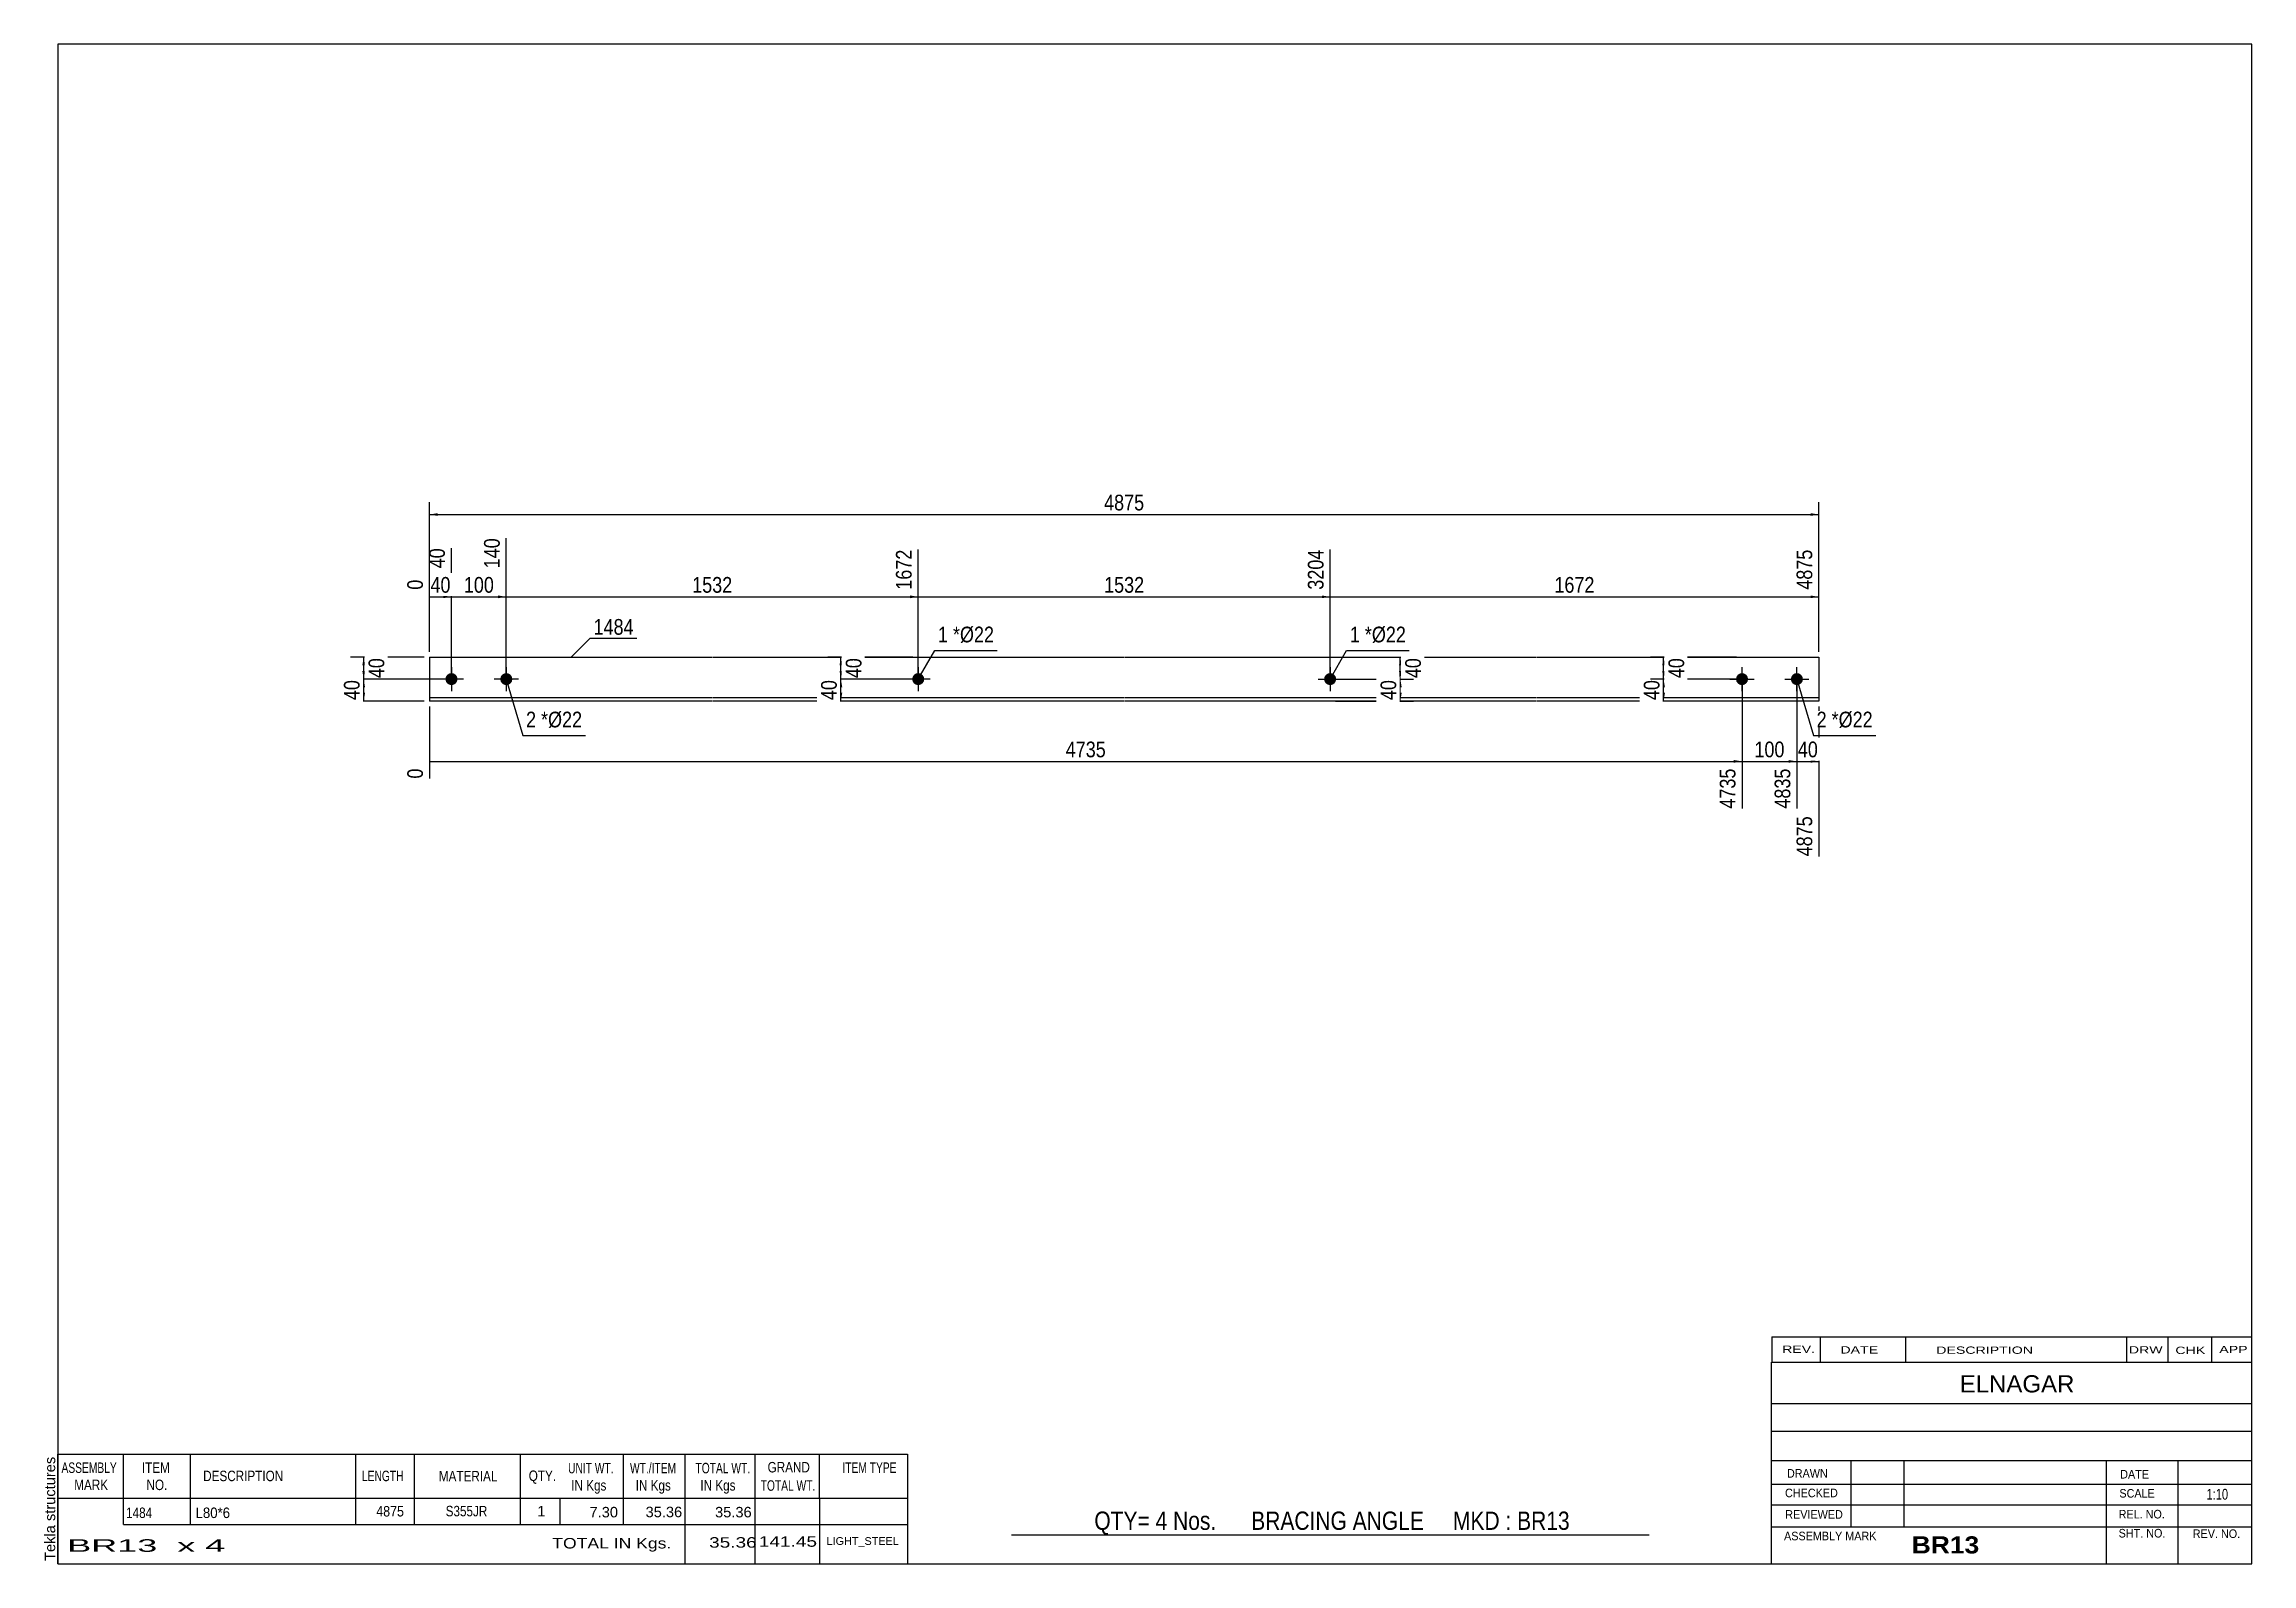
# Model space of a CAD drawing. Header units: millimetres. Extents: x -70 to 332, y -161 to 116.
import ezdxf

# ---------------------------------------------------------------- set-up
doc = ezdxf.new("R2010")
doc.units = ezdxf.units.MM
doc.styles.add('Arial', font='ARIAL.TTF', dxfattribs={"height": 0.2})
doc.styles.add('Arial Bold', font='ARIALBD.TTF', dxfattribs={"height": 0.2})
doc.styles.add('Arial Narrow', font='ARIALN.TTF', dxfattribs={"height": 0.2})

# ---------------------------------------------------------------- blocks, each defined once
blk = doc.blocks.new('Unknown-629094329-1677')
at = {"color": 5, "linetype": 'Continuous'}
for p, q in [((332.25, 115.75), (-67.75, 115.75)), ((-67.75, 115.75), (-67.75, -161.25)), ((332.25, -161.25), (332.25, 115.75)), ((-67.75, -161.25), (332.25, -161.25))]:
    blk.add_line(p, q, dxfattribs=at)
at = {"color": 174, "linetype": 'Continuous', "style": 'Arial'}
blk.add_text('Tekla structures', height=1.9102, rotation=90, dxfattribs=at).set_placement((-68.25, -160.75))
blk = doc.blocks.new('Bolt-629094329-1279 - 1228')
at = {"linetype": 'Continuous'}
for points in [[(239.3, 1.1, -1), (239.3, -1.1, -1)], [(249.3, 1.1, -1), (249.3, -1.1, -1)]]:
    blk.add_hatch(color=3, dxfattribs=at).paths.add_polyline_path(points)
at = {"color": 3, "linetype": 'Continuous'}
for p, q in [((239.3, -2.2), (239.3, 2.2)), ((249.3, -2.2), (249.3, 2.2)), ((237.1, 0), (241.5, 0)), ((247.1, 0), (251.5, 0))]:
    blk.add_line(p, q, dxfattribs=at)
blk = doc.blocks.new('Part-629094329-1275 - 1228')
at = {"color": 2, "linetype": 'Continuous'}
for p, q in [((0, 4), (0, -4)), ((0, 4), (51.5, 4)), ((51.6, 4), (126.6, 4)), ((126.7, 4), (201.7, 4)), ((201.8, 4), (253.3, 4)), ((253.3, 4), (253.3, -4)), ((51.5, -3.4), (0, -3.4)), ((51.5, -4), (0, -4)), ((126.6, -3.4), (51.6, -3.4)), ((126.6, -4), (51.6, -4)), ((201.7, -3.4), (126.7, -3.4)), ((201.7, -4), (126.7, -4)), ((253.3, -3.4), (201.8, -3.4)), ((253.3, -4), (201.8, -4))]:
    blk.add_line(p, q, dxfattribs=at)
blk = doc.blocks.new('Bolt-629094329-1276 - 1228')
at = {"linetype": 'Continuous'}
for points in [[(4, -1.1, -1), (4, 1.1, -1)], [(14, -1.1, -1), (14, 1.1, -1)]]:
    blk.add_hatch(color=3, dxfattribs=at).paths.add_polyline_path(points)
at = {"color": 3, "linetype": 'Continuous'}
for p, q in [((6.2, 0), (1.8, 0)), ((4, 2.2), (4, -2.2)), ((16.2, 0), (11.8, 0)), ((14, 2.2), (14, -2.2))]:
    blk.add_line(p, q, dxfattribs=at)
blk = doc.blocks.new('Bolt-629094329-1277 - 1228')
at = {"linetype": 'Continuous'}
blk.add_hatch(color=3, dxfattribs=at).paths.add_polyline_path([(164.2, 1.1, -1), (164.2, -1.1, -1)])
at = {"color": 3, "linetype": 'Continuous'}
for p, q in [((164.2, 2.2), (164.2, -2.2)), ((162, 0), (166.4, 0))]:
    blk.add_line(p, q, dxfattribs=at)
blk = doc.blocks.new('Bolt-629094329-1278 - 1228')
at = {"linetype": 'Continuous'}
blk.add_hatch(color=3, dxfattribs=at).paths.add_polyline_path([(89.1, -1.1, -1), (89.1, 1.1, -1)])
at = {"color": 3, "linetype": 'Continuous'}
for p, q in [((89.1, 2.2), (89.1, -2.2)), ((91.3, 0), (86.9, 0))]:
    blk.add_line(p, q, dxfattribs=at)
blk = doc.blocks.new('StraightDimension-629094329-1340 - 1228')
at = {"linetype": 'Continuous'}
for points in [[(-12.25, 2.5), (-12, 4), (-11.75, 2.5)], [(-11.75, 1.5), (-12, 0), (-12.25, 1.5)]]:
    blk.add_hatch(color=7, dxfattribs=at).paths.add_polyline_path(points)
at = {"color": 7, "linetype": 'Continuous'}
for p, q in [((-1, 4), (-14.4, 4)), ((3, 0), (-14.4, 0)), ((-12, 0), (-12, 4))]:
    blk.add_line(p, q, dxfattribs=at)
at = {"color": 0}
blk.add_wipeout([(-7.65, 4.43), (-11.85, 4.43), (-11.85, -0.43), (-7.65, -0.43)], dxfattribs=at)
at = {"color": 3, "style": 'Arial Narrow'}
blk.add_text('40', height=2.863, rotation=90.0002, dxfattribs=at).set_placement((-8.25, 0.17))
blk = doc.blocks.new('StraightDimension-629094329-1349 - 1228')
at = {"linetype": 'Continuous'}
for points in [[(224.75, -1.5), (225, 0), (225.25, -1.5)], [(225.25, -2.5), (225, -4), (224.75, -2.5)]]:
    blk.add_hatch(color=7, dxfattribs=at).paths.add_polyline_path(points)
at = {"color": 7, "linetype": 'Continuous'}
for p, q in [((238.3, 0), (222.75, 0)), ((225, -4), (225, 0)), ((238.3, -4), (222.75, -4))]:
    blk.add_line(p, q, dxfattribs=at)
at = {"color": 0}
blk.add_wipeout([(224.85, 0.43), (220.65, 0.43), (220.65, -4.43), (224.85, -4.43)], dxfattribs=at)
at = {"color": 3, "style": 'Arial Narrow'}
blk.add_text('40', height=2.863, rotation=90.0002, dxfattribs=at).set_placement((224.25, -3.83))
blk = doc.blocks.new('StraightDimension-629094329-1348 - 1228')
at = {"linetype": 'Continuous'}
for points in [[(224.75, 2.5), (225, 4), (225.25, 2.5)], [(225.25, 1.5), (225, 0), (224.75, 1.5)]]:
    blk.add_hatch(color=7, dxfattribs=at).paths.add_polyline_path(points)
at = {"color": 7, "linetype": 'Continuous'}
for p, q in [((238.3, 4), (222.6, 4)), ((238.3, 0), (222.6, 0)), ((225, 0), (225, 4))]:
    blk.add_line(p, q, dxfattribs=at)
at = {"color": 0}
blk.add_wipeout([(229.35, 4.43), (225.15, 4.43), (225.15, -0.43), (229.35, -0.43)], dxfattribs=at)
at = {"color": 3, "style": 'Arial Narrow'}
blk.add_text('40', height=2.863, rotation=90.0002, dxfattribs=at).set_placement((228.75, 0.17))
blk = doc.blocks.new('StraightDimension-629094329-1289 - 1228')
at = {"linetype": 'Continuous'}
blk.add_hatch(color=7, dxfattribs=at).paths.add_polyline_path([(251.8, 15.25), (253.3, 15), (251.8, 14.75)])
at = {"color": 7, "linetype": 'Continuous'}
for p, q in [((164.2, 1), (164.2, 23.61)), ((253.3, 5), (253.3, 23.61)), ((164.2, 15), (253.3, 15))]:
    blk.add_line(p, q, dxfattribs=at)
at = {"color": 0, "linetype": 'Continuous'}
blk.add_wipeout([(252.7, 24.21), (248.5, 24.21), (248.5, 15.7), (252.7, 15.7)], dxfattribs=at)
at = {"color": 0}
blk.add_wipeout([(213.01, 15.15), (213.01, 19.35), (204.49, 19.35), (204.49, 15.15)], dxfattribs=at)
at = {"color": 3, "linetype": 'Continuous', "style": 'Arial Narrow'}
blk.add_text('4875', height=2.863, rotation=90.0002, dxfattribs=at).set_placement((252.1, 16.3))
at = {"color": 3, "style": 'Arial Narrow'}
blk.add_text('1672', height=2.863, dxfattribs=at).set_placement((205.09, 15.75))
blk = doc.blocks.new('StraightDimension-629094329-1290 - 1228')
at = {"linetype": 'Continuous'}
blk.add_hatch(color=7, dxfattribs=at).paths.add_polyline_path([(162.7, 15.25), (164.2, 15), (162.7, 14.75)])
at = {"color": 7, "linetype": 'Continuous'}
for p, q in [((89.1, 1), (89.1, 23.61)), ((164.2, 1), (164.2, 23.61)), ((89.1, 15), (164.2, 15))]:
    blk.add_line(p, q, dxfattribs=at)
at = {"color": 0, "linetype": 'Continuous'}
blk.add_wipeout([(163.6, 24.21), (159.4, 24.21), (159.4, 15.7), (163.6, 15.7)], dxfattribs=at)
at = {"color": 0}
blk.add_wipeout([(130.91, 15.15), (130.91, 19.35), (122.39, 19.35), (122.39, 15.15)], dxfattribs=at)
at = {"color": 3, "linetype": 'Continuous', "style": 'Arial Narrow'}
blk.add_text('3204', height=2.863, rotation=90.0002, dxfattribs=at).set_placement((163, 16.3))
at = {"color": 3, "style": 'Arial Narrow'}
blk.add_text('1532', height=2.863, dxfattribs=at).set_placement((122.99, 15.75))
blk = doc.blocks.new('StraightDimension-629094329-1291 - 1228')
at = {"linetype": 'Continuous'}
blk.add_hatch(color=7, dxfattribs=at).paths.add_polyline_path([(87.6, 15.25), (89.1, 15), (87.6, 14.75)])
at = {"color": 7, "linetype": 'Continuous'}
for p, q in [((14, 1), (14, 25.68)), ((89.1, 1), (89.1, 23.61)), ((14, 15), (89.1, 15))]:
    blk.add_line(p, q, dxfattribs=at)
at = {"color": 0, "linetype": 'Continuous'}
blk.add_wipeout([(88.5, 24.21), (84.3, 24.21), (84.3, 15.7), (88.5, 15.7)], dxfattribs=at)
at = {"color": 0}
blk.add_wipeout([(55.81, 15.15), (55.81, 19.35), (47.29, 19.35), (47.29, 15.15)], dxfattribs=at)
at = {"color": 3, "linetype": 'Continuous', "style": 'Arial Narrow'}
blk.add_text('1672', height=2.863, rotation=90.0002, dxfattribs=at).set_placement((87.9, 16.3))
at = {"color": 3, "style": 'Arial Narrow'}
blk.add_text('1532', height=2.863, dxfattribs=at).set_placement((47.89, 15.75))
blk = doc.blocks.new('StraightDimension-629094329-1292 - 1228')
at = {"linetype": 'Continuous'}
blk.add_hatch(color=7, dxfattribs=at).paths.add_polyline_path([(12.5, 15.25), (14, 15), (12.5, 14.75)])
at = {"color": 7, "linetype": 'Continuous'}
for p, q in [((14, 1), (14, 25.68)), ((4, 1), (4, 23.86)), ((4, 15), (14, 15))]:
    blk.add_line(p, q, dxfattribs=at)
at = {"color": 0}
blk.add_wipeout([(12.34, 15.15), (12.34, 19.35), (5.66, 19.35), (5.66, 15.15)], dxfattribs=at)
at = {"color": 0, "linetype": 'Continuous'}
blk.add_wipeout([(13.4, 26.28), (9.2, 26.28), (9.2, 19.6), (13.4, 19.6)], dxfattribs=at)
at = {"color": 3, "linetype": 'Continuous', "style": 'Arial Narrow'}
blk.add_text('140', height=2.863, rotation=90.0002, dxfattribs=at).set_placement((12.8, 20.2))
at = {"color": 3, "style": 'Arial Narrow'}
blk.add_text('100', height=2.863, dxfattribs=at).set_placement((6.26, 15.75))
blk = doc.blocks.new('StraightDimension-629094329-1293 - 1228')
at = {"linetype": 'Continuous'}
blk.add_hatch(color=7, dxfattribs=at).paths.add_polyline_path([(2.5, 15.25), (4, 15), (2.5, 14.75)])
at = {"color": 7, "linetype": 'Continuous'}
for p, q in [((4, 1), (4, 23.86)), ((0, 5), (0, 18.13)), ((0, 15), (4, 15))]:
    blk.add_line(p, q, dxfattribs=at)
at = {"color": 0}
blk.add_wipeout([(4.43, 15.15), (4.43, 19.35), (-0.43, 19.35), (-0.43, 15.15)], dxfattribs=at)
at = {"color": 0, "linetype": 'Continuous'}
blk.add_wipeout([(3.4, 24.46), (-0.8, 24.46), (-0.8, 19.6), (3.4, 19.6)], dxfattribs=at)
blk.add_wipeout([(-0.6, 18.73), (-4.8, 18.73), (-4.8, 15.7), (-0.6, 15.7)], dxfattribs=at)
at = {"color": 3, "linetype": 'Continuous', "style": 'Arial Narrow'}
for s, height, p in [('40', 2.863, (2.8, 20.2)), ('0', 2.86, (-1.2, 16.3))]:
    blk.add_text(s, height=height, rotation=90.0002, dxfattribs=at).set_placement(p)
at = {"color": 3, "style": 'Arial Narrow'}
blk.add_text('40', height=2.863, dxfattribs=at).set_placement((0.17, 15.75))
blk = doc.blocks.new('StraightDimension-629094329-1310 - 1228')
at = {"linetype": 'Continuous'}
blk.add_hatch(color=7, dxfattribs=at).paths.add_polyline_path([(251.8, -14.75), (253.3, -15), (251.8, -15.25)])
at = {"color": 7, "linetype": 'Continuous'}
for p, q in [((249.3, -1), (249.3, -23.61)), ((253.3, -5), (253.3, -32.31)), ((249.3, -15), (253.3, -15))]:
    blk.add_line(p, q, dxfattribs=at)
at = {"color": 0}
blk.add_wipeout([(253.73, -14.85), (253.73, -10.65), (248.87, -10.65), (248.87, -14.85)], dxfattribs=at)
at = {"color": 0, "linetype": 'Continuous'}
blk.add_wipeout([(252.7, -24.4), (248.5, -24.4), (248.5, -32.91), (252.7, -32.91)], dxfattribs=at)
at = {"color": 3, "style": 'Arial Narrow'}
blk.add_text('40', height=2.863, dxfattribs=at).set_placement((249.47, -14.25))
at = {"color": 3, "linetype": 'Continuous', "style": 'Arial Narrow'}
blk.add_text('4875', height=2.863, rotation=90.0002, dxfattribs=at).set_placement((252.1, -32.31))
blk = doc.blocks.new('StraightDimension-629094329-1311 - 1228')
at = {"linetype": 'Continuous'}
blk.add_hatch(color=7, dxfattribs=at).paths.add_polyline_path([(247.8, -14.75), (249.3, -15), (247.8, -15.25)])
at = {"color": 7, "linetype": 'Continuous'}
for p, q in [((239.3, -1), (239.3, -23.61)), ((249.3, -1), (249.3, -23.61)), ((239.3, -15), (249.3, -15))]:
    blk.add_line(p, q, dxfattribs=at)
at = {"color": 0}
blk.add_wipeout([(247.64, -14.85), (247.64, -10.65), (240.96, -10.65), (240.96, -14.85)], dxfattribs=at)
at = {"color": 0, "linetype": 'Continuous'}
blk.add_wipeout([(248.7, -15.7), (244.5, -15.7), (244.5, -24.21), (248.7, -24.21)], dxfattribs=at)
at = {"color": 3, "style": 'Arial Narrow'}
blk.add_text('100', height=2.863, dxfattribs=at).set_placement((241.56, -14.25))
at = {"color": 3, "linetype": 'Continuous', "style": 'Arial Narrow'}
blk.add_text('4835', height=2.863, rotation=90.0002, dxfattribs=at).set_placement((248.1, -23.61))
blk = doc.blocks.new('StraightDimension-629094329-1312 - 1228')
at = {"linetype": 'Continuous'}
blk.add_hatch(color=7, dxfattribs=at).paths.add_polyline_path([(237.8, -14.75), (239.3, -15), (237.8, -15.25)])
at = {"color": 7, "linetype": 'Continuous'}
for p, q in [((239.3, -1), (239.3, -23.61)), ((0, -5), (0, -18.13)), ((0, -15), (239.3, -15))]:
    blk.add_line(p, q, dxfattribs=at)
at = {"color": 0}
blk.add_wipeout([(123.91, -14.85), (123.91, -10.65), (115.39, -10.65), (115.39, -14.85)], dxfattribs=at)
at = {"color": 0, "linetype": 'Continuous'}
for points in [[(-0.6, -15.7), (-4.8, -15.7), (-4.8, -18.73), (-0.6, -18.73)], [(238.7, -15.7), (234.5, -15.7), (234.5, -24.21), (238.7, -24.21)]]:
    blk.add_wipeout(points, dxfattribs=at)
at = {"color": 3, "style": 'Arial Narrow'}
blk.add_text('4735', height=2.863, dxfattribs=at).set_placement((115.99, -14.25))
at = {"color": 3, "linetype": 'Continuous', "style": 'Arial Narrow'}
for s, height, p in [('0', 2.86, (-1.2, -18.13)), ('4735', 2.863, (238.1, -23.61))]:
    blk.add_text(s, height=height, rotation=90.0002, dxfattribs=at).set_placement(p)
blk = doc.blocks.new('StraightDimension-629094329-1324 - 1228')
at = {"linetype": 'Continuous'}
for points in [[(176.75, 2.5), (177, 4), (177.25, 2.5)], [(177.25, 1.5), (177, 0), (176.75, 1.5)]]:
    blk.add_hatch(color=7, dxfattribs=at).paths.add_polyline_path(points)
at = {"color": 7, "linetype": 'Continuous'}
for p, q in [((165.2, 4), (179.25, 4)), ((177, 0), (177, 4)), ((165.2, 0), (179.25, 0))]:
    blk.add_line(p, q, dxfattribs=at)
at = {"color": 0}
blk.add_wipeout([(181.35, 4.43), (177.15, 4.43), (177.15, -0.43), (181.35, -0.43)], dxfattribs=at)
at = {"color": 3, "style": 'Arial Narrow'}
blk.add_text('40', height=2.863, rotation=90.0002, dxfattribs=at).set_placement((180.75, 0.17))
blk = doc.blocks.new('StraightDimension-629094329-1325 - 1228')
at = {"linetype": 'Continuous'}
for points in [[(176.75, -1.5), (177, 0), (177.25, -1.5)], [(177.25, -2.5), (177, -4), (176.75, -2.5)]]:
    blk.add_hatch(color=7, dxfattribs=at).paths.add_polyline_path(points)
at = {"color": 7, "linetype": 'Continuous'}
for p, q in [((165.2, 0), (179.4, 0)), ((165.2, -4), (179.4, -4)), ((177, -4), (177, 0))]:
    blk.add_line(p, q, dxfattribs=at)
at = {"color": 0}
blk.add_wipeout([(176.85, 0.43), (172.65, 0.43), (172.65, -4.43), (176.85, -4.43)], dxfattribs=at)
at = {"color": 3, "style": 'Arial Narrow'}
blk.add_text('40', height=2.863, rotation=90.0002, dxfattribs=at).set_placement((176.25, -3.83))
blk = doc.blocks.new('StraightDimension-629094329-1332 - 1228')
at = {"linetype": 'Continuous'}
for points in [[(74.75, 2.5), (75, 4), (75.25, 2.5)], [(75.25, 1.5), (75, 0), (74.75, 1.5)]]:
    blk.add_hatch(color=7, dxfattribs=at).paths.add_polyline_path(points)
at = {"color": 7, "linetype": 'Continuous'}
for p, q in [((88.1, 4), (72.6, 4)), ((75, 0), (75, 4)), ((88.1, 0), (72.6, 0))]:
    blk.add_line(p, q, dxfattribs=at)
at = {"color": 0}
blk.add_wipeout([(79.35, 4.43), (75.15, 4.43), (75.15, -0.43), (79.35, -0.43)], dxfattribs=at)
at = {"color": 3, "style": 'Arial Narrow'}
blk.add_text('40', height=2.863, rotation=90.0002, dxfattribs=at).set_placement((78.75, 0.17))
blk = doc.blocks.new('StraightDimension-629094329-1333 - 1228')
at = {"linetype": 'Continuous'}
for points in [[(74.75, -1.5), (75, 0), (75.25, -1.5)], [(75.25, -2.5), (75, -4), (74.75, -2.5)]]:
    blk.add_hatch(color=7, dxfattribs=at).paths.add_polyline_path(points)
at = {"color": 7, "linetype": 'Continuous'}
for p, q in [((88.1, 0), (72.75, 0)), ((88.1, -4), (72.75, -4)), ((75, -4), (75, 0))]:
    blk.add_line(p, q, dxfattribs=at)
at = {"color": 0}
blk.add_wipeout([(74.85, 0.43), (70.65, 0.43), (70.65, -4.43), (74.85, -4.43)], dxfattribs=at)
at = {"color": 3, "style": 'Arial Narrow'}
blk.add_text('40', height=2.863, rotation=90.0002, dxfattribs=at).set_placement((74.25, -3.83))
blk = doc.blocks.new('StraightDimension-629094329-1341 - 1228')
at = {"linetype": 'Continuous'}
for points in [[(-12.25, -1.5), (-12, 0), (-11.75, -1.5)], [(-11.75, -2.5), (-12, -4), (-12.25, -2.5)]]:
    blk.add_hatch(color=7, dxfattribs=at).paths.add_polyline_path(points)
at = {"color": 7, "linetype": 'Continuous'}
for p, q in [((3, 0), (-14.25, 0)), ((-12, -4), (-12, 0)), ((-1, -4), (-14.25, -4))]:
    blk.add_line(p, q, dxfattribs=at)
at = {"color": 0}
blk.add_wipeout([(-12.15, 0.43), (-16.35, 0.43), (-16.35, -4.43), (-12.15, -4.43)], dxfattribs=at)
at = {"color": 3, "style": 'Arial Narrow'}
blk.add_text('40', height=2.863, rotation=90.0002, dxfattribs=at).set_placement((-12.75, -3.83))
blk = doc.blocks.new('StraightDimension-629094329-1358 - 1228')
at = {"linetype": 'Continuous'}
for points in [[(1.5, 29.75), (0, 30), (1.5, 30.25)], [(251.8, 30.25), (253.3, 30), (251.8, 29.75)]]:
    blk.add_hatch(color=7, dxfattribs=at).paths.add_polyline_path(points)
at = {"color": 7, "linetype": 'Continuous'}
for p, q in [((0, 5), (0, 32.25)), ((253.3, 5), (253.3, 32.25)), ((0, 30), (253.3, 30))]:
    blk.add_line(p, q, dxfattribs=at)
at = {"color": 0}
blk.add_wipeout([(130.91, 30.15), (130.91, 34.35), (122.39, 34.35), (122.39, 30.15)], dxfattribs=at)
at = {"color": 3, "style": 'Arial Narrow'}
blk.add_text('4875', height=2.863, dxfattribs=at).set_placement((122.99, 30.75))
blk = doc.blocks.new('CBS_BOM-629094329-1689')
at = {"color": 7, "linetype": 'Continuous'}
for p, q in [((-67.78, -149.28), (-67.78, -141.28)), ((-67.78, -141.28), (87.14, -141.28)), ((-55.78, -149.28), (-55.78, -141.28)), ((-43.59, -149.28), (-43.59, -141.28)), ((-13.43, -149.28), (-13.43, -141.28)), ((-2.75, -149.28), (-2.75, -141.28)), ((16.57, -149.28), (16.57, -141.28)), ((35.37, -149.28), (35.37, -141.28)), ((46.58, -149.28), (46.58, -141.28)), ((59.37, -149.28), (59.37, -141.28)), ((71.12, -149.28), (71.12, -141.28)), ((87.14, -141.29), (87.14, -149.27)), ((-67.78, -149.28), (87.14, -149.28)), ((-67.78, -154.08), (-67.78, -149.28)), ((-55.78, -154.08), (-55.78, -149.28)), ((-43.59, -154.08), (-43.59, -149.28)), ((-13.43, -154.08), (-13.43, -149.28)), ((-2.75, -154.08), (-2.75, -149.28)), ((16.57, -154.08), (16.57, -149.28)), ((23.83, -154.08), (23.83, -149.28)), ((35.37, -154.08), (35.37, -149.28)), ((46.58, -154.08), (46.58, -149.28)), ((59.37, -154.08), (59.37, -149.28)), ((71.14, -154.08), (71.14, -149.28)), ((87.14, -149.28), (87.14, -154.08)), ((-67.78, -161.28), (-67.78, -154.1)), ((-55.78, -154.08), (87.14, -154.08)), ((46.58, -161.28), (46.58, -154.1)), ((59.37, -161.28), (59.37, -154.1)), ((71.18, -161.28), (71.18, -154.1)), ((87.14, -154.08), (87.14, -161.28)), ((-67.78, -161.28), (87.14, -161.28))]:
    blk.add_line(p, q, dxfattribs=at)
at = {"color": 3, "linetype": 'Continuous', "style": 'Arial'}
for s, height, width, p in [('ASSEMBLY', 1.91, 0.7, (-67.1, -144.71)), ('ITEM', 1.91, 0.8, (-52.45, -144.71)), ('DESCRIPTION', 1.9102, 0.8, (-41.27, -146.21)), ('LENGTH', 1.91, 0.7, (-12.32, -146.21)), ('MATERIAL', 1.91, 0.8, (1.7, -146.26)), ('QTY.', 1.91, 0.8, (18.09, -146.18)), ('UNIT WT.', 1.91, 0.7, (25.26, -144.78)), ('WT./ITEM', 1.91, 0.7, (36.55, -144.78)), ('TOTAL WT.', 1.91, 0.7, (48.49, -144.78)), ('GRAND', 1.91, 0.8, (61.64, -144.62)), ('ITEM TYPE', 1.91, 0.7, (75.28, -144.7)), ('MARK', 1.91, 0.8, (-64.78, -147.84)), ('NO.', 1.91, 0.8, (-51.6, -147.84)), ('IN Kgs', 1.91, 0.8, (25.84, -147.92)), ('IN Kgs', 1.91, 0.8, (37.59, -147.92)), ('IN Kgs', 1.91, 0.8, (49.38, -147.92)), ('TOTAL WT.', 1.91, 0.7, (60.38, -147.96))]:
    blk.add_text(s, height=height, dxfattribs=dict(at, width=width)).set_placement(p)
at = {"color": 7, "linetype": 'Continuous', "style": 'Arial'}
for s, width, p in [('1484', 0.8, (-55.32, -152.93)), ('L80*6', 0.9, (-42.65, -152.93)), ('4875', 0.85, (-9.71, -152.65)), ('S355JR', 0.8, (2.94, -152.62))]:
    blk.add_text(s, height=1.91, dxfattribs=dict(at, width=width)).set_placement(p)
for s, p in [('1', (19.66, -152.62)), ('7.30', (29.17, -152.81)), ('35.36', (39.39, -152.78)), ('35.36', (52.06, -152.81))]:
    blk.add_text(s, height=1.91, dxfattribs=at).set_placement(p)
at = {"color": 6, "linetype": 'Continuous', "style": 'Arial'}
for s, height, width, p in [('BR13  x 4', 2.292, 2.05, (-66.06, -159.09)), ('TOTAL IN Kgs.', 1.9102, 1.2, (22.38, -158.48)), ('35.36', 1.91, 1.3, (50.97, -158.33)), ('141.45', 1.91, 1.3, (60.04, -158.17))]:
    blk.add_text(s, height=height, dxfattribs=dict(at, width=width)).set_placement(p)
blk.add_text('LIGHT_STEEL', height=1.4135, dxfattribs=at).set_placement((72.39, -157.83))
blk = doc.blocks.new('CBS_CALLOFF-629094329-1690')
at = {"color": 7, "linetype": 'Continuous'}
blk.add_line((106.13, -155.98), (222.36, -156), dxfattribs=at)
at = {"color": 3, "linetype": 'Continuous', "style": 'Arial Narrow'}
blk.add_text('QTY= 4 Nos.      BRACING ANGLE     MKD : BR13', height=3.3405, dxfattribs=at).set_placement((121.21, -155.09))
blk = doc.blocks.new('CBS_NAME_BLOG-629094329-1691')
at = {"color": 7, "linetype": 'Continuous'}
for p, q in [((244.66, -124.5), (332.18, -124.5)), ((244.66, -161.21), (244.66, -124.5)), ((244.66, -132.04), (332.18, -132.04)), ((244.73, -137.09), (332.25, -137.09)), ((244.66, -142.46), (332.18, -142.46)), ((259.18, -154.57), (259.18, -142.47)), ((268.87, -154.54), (268.87, -142.47)), ((305.78, -161.21), (305.78, -142.48)), ((318.83, -161.21), (318.83, -142.47)), ((244.67, -146.76), (332.25, -146.74)), ((244.66, -150.51), (332.18, -150.51)), ((244.66, -154.55), (332.18, -154.55)), ((244.66, -161.25), (332.25, -161.25))]:
    blk.add_line(p, q, dxfattribs=at)
at = {"color": 3, "linetype": 'Continuous', "style": 'Arial'}
blk.add_text('ELNAGAR', height=3.133, dxfattribs=at).set_placement((278.98, -130.03))
at = {"color": 3, "linetype": 'Continuous'}
for s, height, style, width, p in [('DRAWN', 1.566, 'Arial', 0.9, (247.49, -145.57)), ('DATE', 1.566, 'Arial', 0.9, (308.25, -145.73)), ('CHECKED', 1.566, 'Arial', 0.9, (247.14, -149.14)), ('SCALE', 1.566, 'Arial', 0.9, (308.1, -149.21)), ('1:10', 1.957, 'Arial Narrow', 0.9, (323.99, -149.57)), ('REVIEWED', 1.566, 'Arial', 0.9, (247.18, -153.06)), ('REL. NO.', 1.566, 'Arial', 0.9, (307.96, -153.01)), ('ASSEMBLY MARK', 1.5663, 'Arial', 0.9, (246.96, -156.99)), ('BR13', 3.131, 'Arial Bold', 1.1, (270.24, -159.39)), ('SHT. NO.', 1.566, 'Arial', 0.9, (307.96, -156.48)), ('REV. NO.', 1.566, 'Arial', 0.9, (321.48, -156.57))]:
    blk.add_text(s, height=height, dxfattribs=dict(at, style=style, width=width)).set_placement(p)
blk = doc.blocks.new('CBS_REVISION-629094329-1692')
at = {"color": 7, "linetype": 'Continuous'}
for p, q in [((244.74, -119.87), (332.24, -119.87)), ((244.74, -119.87), (244.74, -124.5)), ((253.54, -119.87), (253.54, -124.5)), ((269.13, -119.87), (269.13, -124.44)), ((309.39, -119.87), (309.39, -124.5)), ((316.93, -119.87), (316.93, -124.5)), ((324.88, -119.87), (324.88, -124.5)), ((244.74, -124.5), (332.24, -124.5))]:
    blk.add_line(p, q, dxfattribs=at)
at = {"color": 7, "style": 'Arial Narrow', "width": 1.7}
for s, height, p in [('REV.', 1.326, (246.6, -122.82)), ('DATE', 1.326, (257.23, -122.94)), ('DESCRIPTION', 1.3257, (274.71, -122.99)), ('DRW', 1.326, (309.82, -122.93)), ('CHK', 1.326, (318.31, -123.02)), ('APP', 1.326, (326.31, -122.87))]:
    blk.add_text(s, height=height, dxfattribs=at).set_placement(p)
blk = doc.blocks.new('Mark-629094329-1361 - 1228')
at = {"color": 0}
blk.add_wipeout([(37.22, 8.09), (37.22, 11.09), (29.91, 11.09), (29.91, 8.09)], dxfattribs=at)
blk.add_wipeout([(37.22, 8.09), (37.22, 11.09), (29.91, 11.09), (29.91, 8.09)], dxfattribs=at)
at = {"color": 7, "linetype": 'Continuous'}
for p, q in [((25.77, 3.95), (29.31, 7.49)), ((29.31, 7.49), (37.82, 7.49))]:
    blk.add_line(p, q, dxfattribs=at)
at = {"color": 3, "style": 'Arial Narrow'}
blk.add_text('1484', height=2.863, dxfattribs=at).set_placement((29.91, 8.09))
blk = doc.blocks.new('Mark-629094329-1370 - 1228')
at = {"color": 0}
blk.add_wipeout([(19.43, -8.8), (19.43, -5.8), (17.6, -5.8), (17.6, -8.8)], dxfattribs=at)
blk.add_wipeout([(19.43, -8.8), (19.43, -5.8), (17.6, -5.8), (17.6, -8.8)], dxfattribs=at)
at = {"color": 7, "linetype": 'Continuous'}
blk.add_line((14, 0), (17, -10.3), dxfattribs=at)
at = {"color": 0}
blk.add_wipeout([(21.61, -8.8), (21.61, -5.8), (20.33, -5.8), (20.33, -8.8)], dxfattribs=at)
blk.add_wipeout([(21.61, -8.8), (21.61, -5.8), (20.33, -5.8), (20.33, -8.8)], dxfattribs=at)
at = {"color": 3, "style": 'Arial Narrow'}
blk.add_text('2', height=2.86, dxfattribs=at).set_placement((17.6, -8.8))
at = {"color": 0}
blk.add_wipeout([(27.82, -8.8), (27.82, -5.8), (21.61, -5.8), (21.61, -8.8)], dxfattribs=at)
blk.add_wipeout([(27.82, -8.8), (27.82, -5.8), (21.61, -5.8), (21.61, -8.8)], dxfattribs=at)
at = {"color": 7, "linetype": 'Continuous'}
blk.add_line((17, -10.3), (28.42, -10.3), dxfattribs=at)
at = {"color": 3, "style": 'Arial Narrow'}
for s, height, p in [('*', 2.86, (20.33, -8.8)), ('Ø22', 2.863, (21.61, -8.8))]:
    blk.add_text(s, height=height, dxfattribs=at).set_placement(p)
blk = doc.blocks.new('Mark-629094329-1371 - 1228')
at = {"color": 0}
blk.add_wipeout([(169.63, 6.7), (169.63, 9.7), (167.8, 9.7), (167.8, 6.7)], dxfattribs=at)
blk.add_wipeout([(169.63, 6.7), (169.63, 9.7), (167.8, 9.7), (167.8, 6.7)], dxfattribs=at)
at = {"color": 7, "linetype": 'Continuous'}
blk.add_line((164.2, 0), (167.2, 5.2), dxfattribs=at)
at = {"color": 0}
blk.add_wipeout([(171.81, 6.7), (171.81, 9.7), (170.53, 9.7), (170.53, 6.7)], dxfattribs=at)
blk.add_wipeout([(171.81, 6.7), (171.81, 9.7), (170.53, 9.7), (170.53, 6.7)], dxfattribs=at)
at = {"color": 3, "style": 'Arial Narrow'}
blk.add_text('1', height=2.86, dxfattribs=at).set_placement((167.8, 6.7))
at = {"color": 0}
blk.add_wipeout([(178.02, 6.7), (178.02, 9.7), (171.81, 9.7), (171.81, 6.7)], dxfattribs=at)
blk.add_wipeout([(178.02, 6.7), (178.02, 9.7), (171.81, 9.7), (171.81, 6.7)], dxfattribs=at)
at = {"color": 7, "linetype": 'Continuous'}
blk.add_line((167.2, 5.2), (178.62, 5.2), dxfattribs=at)
at = {"color": 3, "style": 'Arial Narrow'}
for s, height, p in [('*', 2.86, (170.53, 6.7)), ('Ø22', 2.863, (171.81, 6.7))]:
    blk.add_text(s, height=height, dxfattribs=at).set_placement(p)
blk = doc.blocks.new('Mark-629094329-1372 - 1228')
at = {"color": 0}
blk.add_wipeout([(94.53, 6.7), (94.53, 9.7), (92.7, 9.7), (92.7, 6.7)], dxfattribs=at)
blk.add_wipeout([(94.53, 6.7), (94.53, 9.7), (92.7, 9.7), (92.7, 6.7)], dxfattribs=at)
at = {"color": 7, "linetype": 'Continuous'}
blk.add_line((89.1, 0), (92.1, 5.2), dxfattribs=at)
at = {"color": 0}
blk.add_wipeout([(96.71, 6.7), (96.71, 9.7), (95.43, 9.7), (95.43, 6.7)], dxfattribs=at)
blk.add_wipeout([(96.71, 6.7), (96.71, 9.7), (95.43, 9.7), (95.43, 6.7)], dxfattribs=at)
at = {"color": 3, "style": 'Arial Narrow'}
blk.add_text('1', height=2.86, dxfattribs=at).set_placement((92.7, 6.7))
at = {"color": 0}
blk.add_wipeout([(102.92, 6.7), (102.92, 9.7), (96.71, 9.7), (96.71, 6.7)], dxfattribs=at)
blk.add_wipeout([(102.92, 6.7), (102.92, 9.7), (96.71, 9.7), (96.71, 6.7)], dxfattribs=at)
at = {"color": 7, "linetype": 'Continuous'}
blk.add_line((92.1, 5.2), (103.52, 5.2), dxfattribs=at)
at = {"color": 3, "style": 'Arial Narrow'}
for s, height, p in [('*', 2.86, (95.43, 6.7)), ('Ø22', 2.863, (96.71, 6.7))]:
    blk.add_text(s, height=height, dxfattribs=at).set_placement(p)
blk = doc.blocks.new('Mark-629094329-1373 - 1228')
at = {"color": 0}
blk.add_wipeout([(254.73, -8.8), (254.73, -5.8), (252.9, -5.8), (252.9, -8.8)], dxfattribs=at)
blk.add_wipeout([(254.73, -8.8), (254.73, -5.8), (252.9, -5.8), (252.9, -8.8)], dxfattribs=at)
at = {"color": 7, "linetype": 'Continuous'}
blk.add_line((249.3, 0), (252.3, -10.3), dxfattribs=at)
at = {"color": 0}
blk.add_wipeout([(256.91, -8.8), (256.91, -5.8), (255.63, -5.8), (255.63, -8.8)], dxfattribs=at)
blk.add_wipeout([(256.91, -8.8), (256.91, -5.8), (255.63, -5.8), (255.63, -8.8)], dxfattribs=at)
at = {"color": 3, "style": 'Arial Narrow'}
blk.add_text('2', height=2.86, dxfattribs=at).set_placement((252.9, -8.8))
at = {"color": 0}
blk.add_wipeout([(263.12, -8.8), (263.12, -5.8), (256.91, -5.8), (256.91, -8.8)], dxfattribs=at)
blk.add_wipeout([(263.12, -8.8), (263.12, -5.8), (256.91, -5.8), (256.91, -8.8)], dxfattribs=at)
at = {"color": 7, "linetype": 'Continuous'}
blk.add_line((252.3, -10.3), (263.72, -10.3), dxfattribs=at)
at = {"color": 3, "style": 'Arial Narrow'}
for s, height, p in [('*', 2.86, (255.63, -8.8)), ('Ø22', 2.863, (256.91, -8.8))]:
    blk.add_text(s, height=height, dxfattribs=at).set_placement(p)

msp = doc.modelspace()

# ---------------------------------------------------------------- block references
for name in ['Unknown-629094329-1677', 'Part-629094329-1275 - 1228', 'Bolt-629094329-1276 - 1228', 'Bolt-629094329-1278 - 1228', 'Bolt-629094329-1277 - 1228', 'Bolt-629094329-1279 - 1228', 'CBS_REVISION-629094329-1692', 'CBS_NAME_BLOG-629094329-1691', 'CBS_BOM-629094329-1689', 'CBS_CALLOFF-629094329-1690']:
    msp.add_blockref(name, (0, 0))

# ---------------------------------------------------------------- next in the draw order: block references
for name in ['StraightDimension-629094329-1340 - 1228', 'StraightDimension-629094329-1349 - 1228']:
    msp.add_blockref(name, (0, 0))

# ---------------------------------------------------------------- next in the draw order: block references
msp.add_blockref('StraightDimension-629094329-1348 - 1228', (0, 0))

# ---------------------------------------------------------------- next in the draw order: block references
msp.add_blockref('StraightDimension-629094329-1289 - 1228', (0, 0))

# ---------------------------------------------------------------- next in the draw order: block references
for name in ['StraightDimension-629094329-1290 - 1228', 'StraightDimension-629094329-1310 - 1228']:
    msp.add_blockref(name, (0, 0))

# ---------------------------------------------------------------- next in the draw order: block references
for name in ['StraightDimension-629094329-1291 - 1228', 'StraightDimension-629094329-1311 - 1228']:
    msp.add_blockref(name, (0, 0))

# ---------------------------------------------------------------- next in the draw order: block references
for name in ['StraightDimension-629094329-1292 - 1228', 'Mark-629094329-1373 - 1228']:
    msp.add_blockref(name, (0, 0))

# ---------------------------------------------------------------- next in the draw order: block references
msp.add_blockref('StraightDimension-629094329-1293 - 1228', (0, 0))

# ---------------------------------------------------------------- next in the draw order: block references
msp.add_blockref('StraightDimension-629094329-1312 - 1228', (0, 0))

# ---------------------------------------------------------------- next in the draw order: block references
for name in ['StraightDimension-629094329-1332 - 1228', 'StraightDimension-629094329-1324 - 1228', 'StraightDimension-629094329-1341 - 1228', 'Mark-629094329-1370 - 1228']:
    msp.add_blockref(name, (0, 0))

# ---------------------------------------------------------------- next in the draw order: block references
for name in ['StraightDimension-629094329-1358 - 1228', 'StraightDimension-629094329-1333 - 1228', 'StraightDimension-629094329-1325 - 1228']:
    msp.add_blockref(name, (0, 0))

# ---------------------------------------------------------------- next in the draw order: block references
for name in ['Mark-629094329-1361 - 1228', 'Mark-629094329-1372 - 1228', 'Mark-629094329-1371 - 1228']:
    msp.add_blockref(name, (0, 0))

doc.saveas('drawing.dxf')
